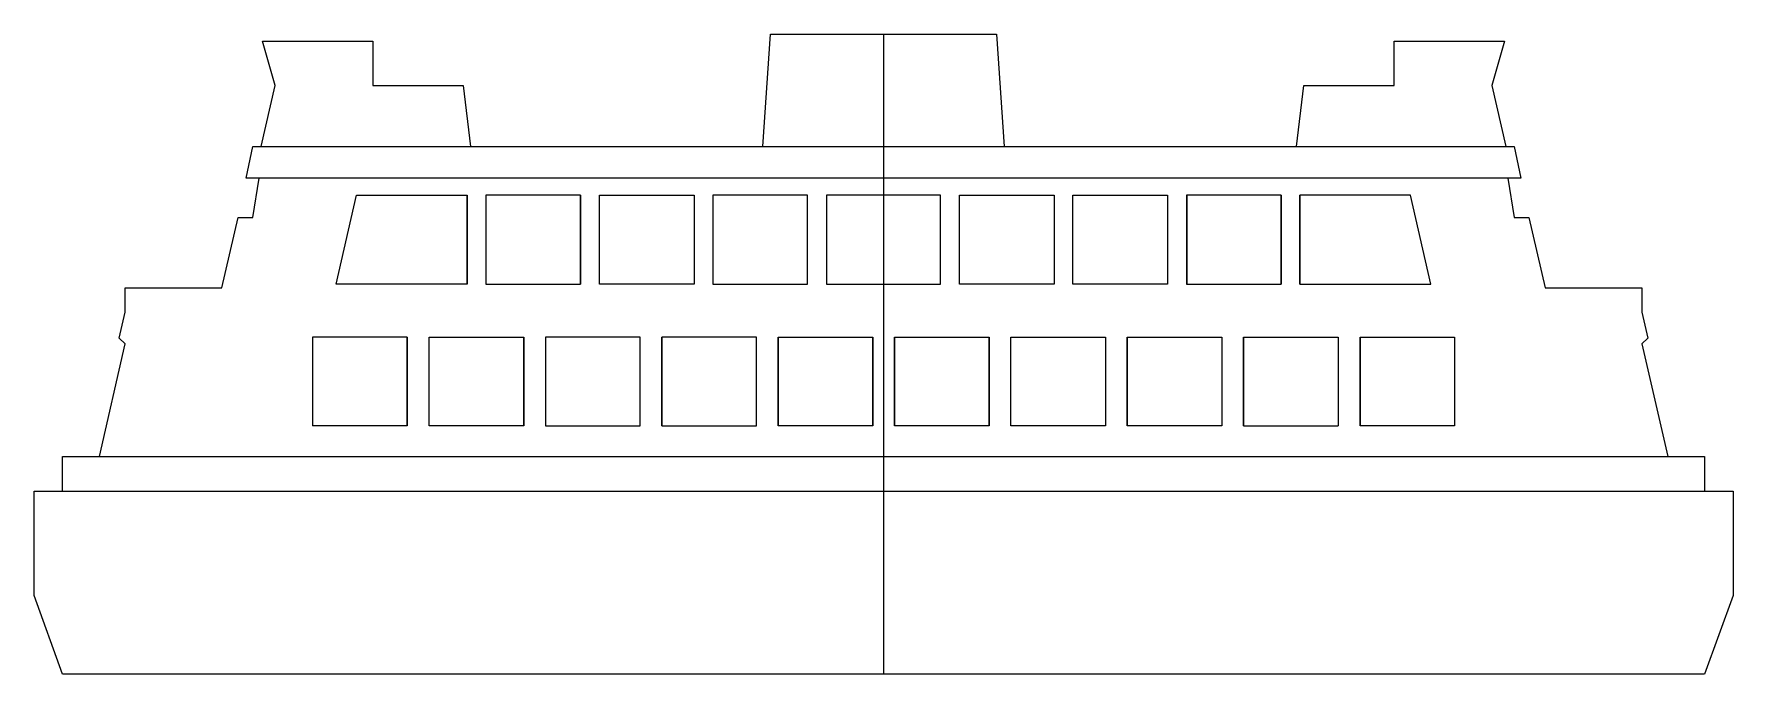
# Model space of a CAD drawing. Header units: inches. Extents: x -1.52 to 1.48, y -0.74 to 0.38.
import ezdxf

# ---------------------------------------------------------------- set-up
doc = ezdxf.new("R2010")
doc.units = ezdxf.units.IN
doc.layers.get('0').update_dxf_attribs({"linetype": 'CONTINUOUS'})

msp = doc.modelspace()

# ---------------------------------------------------------------- linework, layer by layer
for p, q in [((-0.019, 0.3833), (-0.019, -0.7436)), ((-1.1156, 0.1853), (1.0777, 0.1853)), ((-1.13, 0.0602), (-1.1187, 0.1296)), ((1.0808, 0.1296), (1.0921, 0.0602)), ((-0.9835, -0.0569), (-0.9474, 0.0994)), ((-0.9474, 0.0994), (-0.7527, 0.0994)), ((-0.7194, 0.0994), (-0.7194, -0.0569)), ((-0.5531, 0.0994), (-0.5531, -0.0569)), ((0.5152, 0.0994), (0.5152, -0.0569)), ((0.6815, 0.0994), (0.6815, -0.0569)), ((0.9095, 0.0994), (0.7148, 0.0994)), ((0.9456, -0.0569), (0.9095, 0.0994)), ((-1.1847, -0.0634), (-1.1562, 0.0602)), ((-1.1562, 0.0602), (-1.13, 0.0602)), ((1.0921, 0.0602), (1.1183, 0.0602)), ((1.1183, 0.0602), (1.1468, -0.0634)), ((-0.7527, -0.0569), (-0.9835, -0.0569)), ((0.7148, -0.0569), (0.9456, -0.0569)), ((-1.3548, -0.1066), (-1.3548, -0.0634)), ((-1.3548, -0.0634), (-1.1847, -0.0634)), ((1.1468, -0.0634), (1.3169, -0.0634)), ((1.3169, -0.0634), (1.3169, -0.1066)), ((-1.3654, -0.1525), (-1.3548, -0.1066)), ((1.3169, -0.1066), (1.3275, -0.1525)), ((-1.4006, -0.3607), (-1.3548, -0.1623)), ((-1.3548, -0.1623), (-1.3654, -0.1525)), ((-1.0252, -0.1506), (-1.0252, -0.3069)), ((-0.8585, -0.1506), (-1.0252, -0.1506)), ((-1.0248, -0.1506), (-1.0248, -0.3069)), ((-0.8194, -0.3069), (-0.8194, -0.1506)), ((-0.6531, -0.1506), (-0.6531, -0.3069)), ((-0.6144, -0.1506), (-0.6144, -0.3069)), ((-0.4481, -0.1506), (-0.4481, -0.3069)), ((-0.4094, -0.3069), (-0.4094, -0.1506)), ((-0.2431, -0.1506), (-0.2431, -0.3069)), ((-0.2044, -0.1506), (-0.2044, -0.3069)), ((-0.0381, -0.1506), (-0.0381, -0.3069)), ((0.0006, -0.1506), (0.0006, -0.3069)), ((0.1669, -0.1506), (0.1669, -0.3069)), ((0.2056, -0.3069), (0.2056, -0.1506)), ((0.3719, -0.1506), (0.3719, -0.3069)), ((0.4106, -0.1506), (0.4106, -0.3069)), ((0.5769, -0.1506), (0.5769, -0.3069)), ((0.6156, -0.1506), (0.7823, -0.1506)), ((0.7819, -0.1506), (0.7819, -0.3069)), ((0.7823, -0.1506), (0.7823, -0.3069)), ((0.8206, -0.1506), (0.8206, -0.3069)), ((0.9869, -0.1506), (0.9869, -0.3069)), ((1.3275, -0.1525), (1.3169, -0.1623)), ((1.3169, -0.1623), (1.3627, -0.3607)), ((-0.8585, -0.3069), (-1.0252, -0.3069)), ((0.6156, -0.3069), (0.7823, -0.3069)), ((-1.4654, -0.4216), (1.4275, -0.4216))]:
    msp.add_line(p, q)
for points in [[(1.1038, 0.1296), (1.0808, 0.1296), (-1.1187, 0.1296), (-1.1417, 0.1296), (-1.1301, 0.1853), (-1.1156, 0.1853), (-1.0908, 0.2927), (-1.1129, 0.3707), (-0.9189, 0.3707), (-0.9189, 0.2927), (-0.7593, 0.2927), (-0.7468, 0.1853), (-0.2314, 0.1853), (-0.2183, 0.3833), (0.1804, 0.3833), (0.1935, 0.1853), (0.7089, 0.1853), (0.7214, 0.2927), (0.881, 0.2927), (0.881, 0.3707), (1.075, 0.3707), (1.0529, 0.2927), (1.0777, 0.1853), (1.0922, 0.1853)], [(-0.7527, 0.0994), (-0.7527, -0.0569)], [(-0.7194, -0.0569), (-0.5527, -0.0569), (-0.5527, 0.0994), (-0.7194, 0.0994)], [(-0.5194, 0.0994), (-0.3527, 0.0994), (-0.3527, -0.0569), (-0.5194, -0.0569)], [(-0.3194, 0.0994), (-0.3194, -0.0569), (-0.1527, -0.0569), (-0.1527, 0.0994)], [(0.0815, 0.0994), (-0.019, 0.0994), (-0.1194, 0.0994), (-0.1194, -0.0569), (-0.019, -0.0569), (0.0815, -0.0569)], [(0.2815, 0.0994), (0.2815, -0.0569), (0.1148, -0.0569), (0.1148, 0.0994)], [(0.4815, -0.0569), (0.3148, -0.0569), (0.3148, 0.0994), (0.4815, 0.0994)], [(0.5148, 0.0994), (0.5148, -0.0569), (0.6815, -0.0569), (0.6815, 0.0994)], [(0.7148, 0.0994), (0.7148, -0.0569)], [(-0.8585, -0.1506), (-0.8585, -0.3069)], [(-0.6527, -0.1506), (-0.6527, -0.3069), (-0.8194, -0.3069), (-0.8194, -0.1506)], [(-0.6144, -0.3069), (-0.4477, -0.3069), (-0.4477, -0.1506), (-0.6144, -0.1506)], [(-0.4094, -0.1506), (-0.4094, -0.3069), (-0.2427, -0.3069), (-0.2427, -0.1506)], [(-0.2044, -0.3069), (-0.2044, -0.1506), (-0.0377, -0.1506), (-0.0377, -0.3069)], [(0.0006, -0.1506), (0.1673, -0.1506), (0.1673, -0.3069), (0.0006, -0.3069)], [(0.2056, -0.1506), (0.3723, -0.1506), (0.3723, -0.3069), (0.2056, -0.3069)], [(0.5773, -0.1506), (0.5773, -0.3069), (0.4106, -0.3069), (0.4106, -0.1506)], [(0.6156, -0.3069), (0.6156, -0.1506)], [(0.9873, -0.1506), (0.9873, -0.3069), (0.8206, -0.3069), (0.8206, -0.1506)], [(1.3627, -0.3607), (1.4275, -0.3607), (1.4275, -0.4216), (1.4778, -0.4216), (1.4778, -0.6053), (1.4275, -0.7436), (-1.4654, -0.7436), (-1.5157, -0.6053), (-1.5157, -0.4216), (-1.4654, -0.4216), (-1.4654, -0.3607), (-1.4006, -0.3607)]]:
    msp.add_lwpolyline(points, close=True)

doc.saveas('drawing.dxf')
